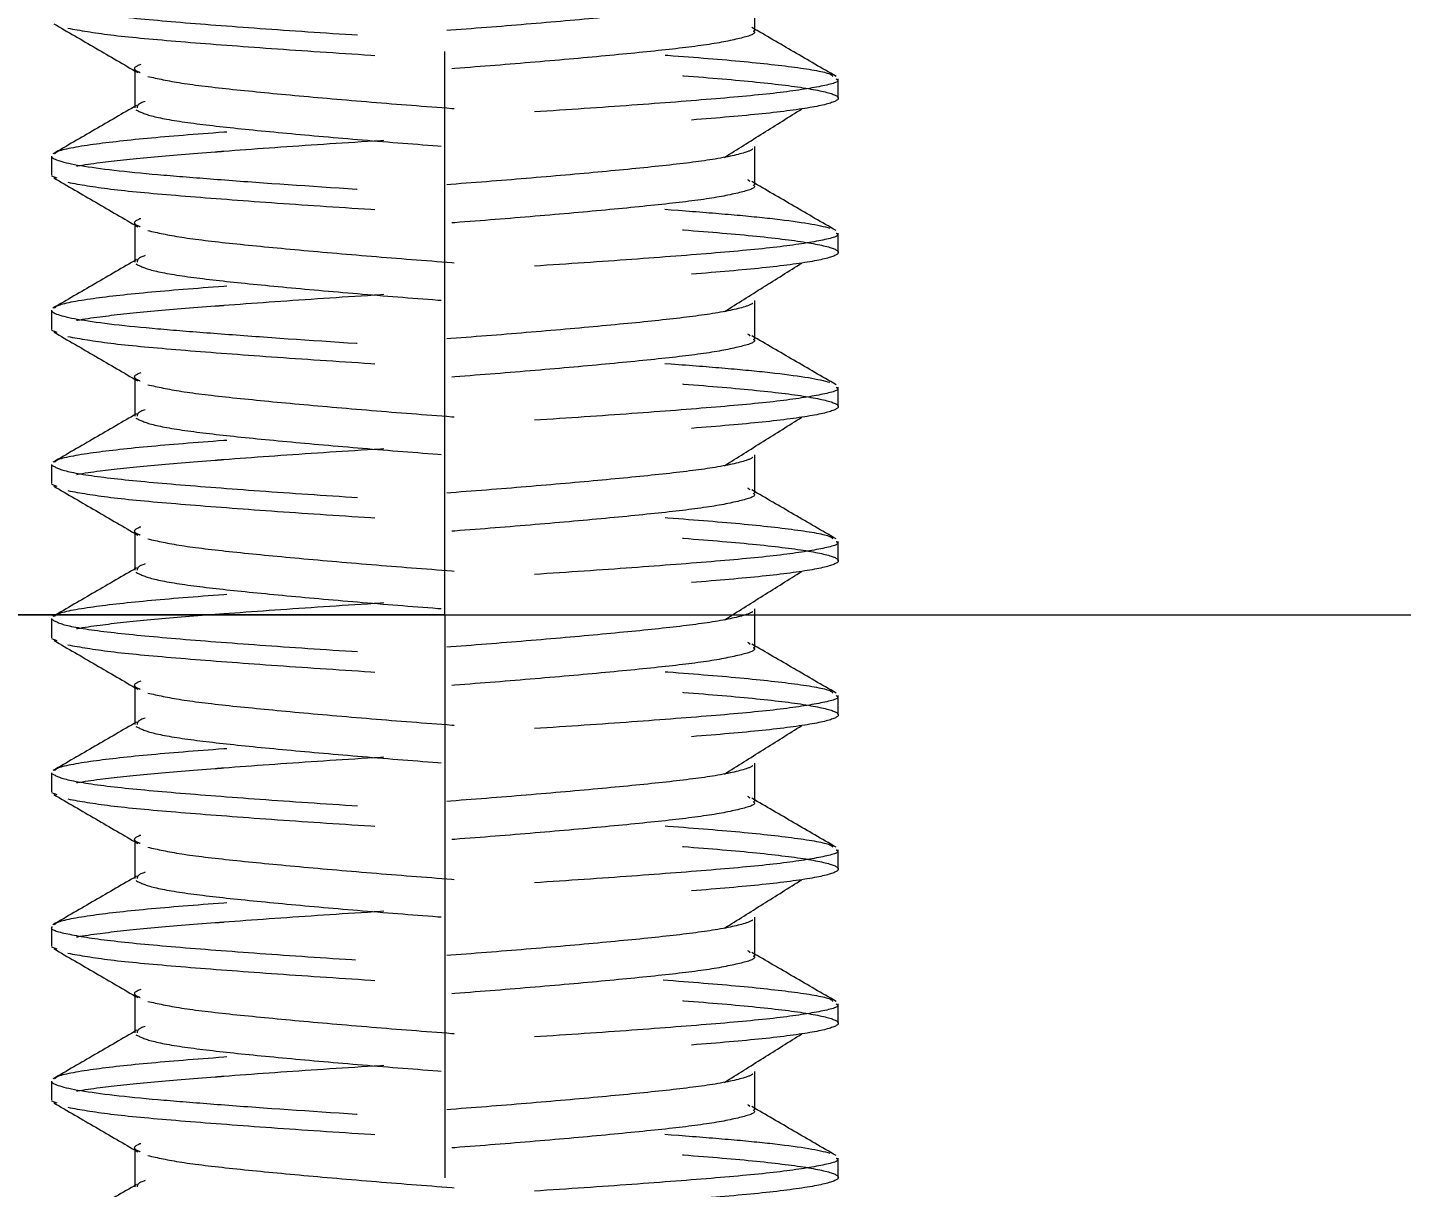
# Model space of a CAD drawing. Header units: inches. Extents: x 0 to 21.9, y 0.1 to 16.9.
# Drawn here: x 9.9696 to 10.4151, y 2.4936 to 2.8699 of the extents above; entities that cross this region are included whole.
import ezdxf

# ---------------------------------------------------------------- set-up
doc = ezdxf.new("R2010")
doc.units = ezdxf.units.IN
doc.header["$MEASUREMENT"] = 0
doc.linetypes.add('HIDDEN', pattern=[0.075, 0.05, -0.025])
doc.styles.add('SLDTEXTSTYLE0', font='TXT', dxfattribs={"width": 0.75})
doc.dimstyles.new('SLDDIMSTYLE1', dxfattribs={"dimtxt": 0.137795, "dimasz": 0.13, "dimexe": 0, "dimexo": 0.0625, "dimgap": 0.034449, "dimtad": 1, "dimdec": 3, "dimrnd": 1e-09, "dimzin": 12, "dimdsep": 46, "dimtxsty": 'SLDTEXTSTYLE0', "dimsah": 1, "dimcen": 0.09, "dimadec": 0, "dimazin": 3, "dimtfac": 1, "dimtdec": 3, "dimtofl": 0, "dimtmove": 0, "dimatfit": 3, "dimfxl": 1, "dimfrac": 2, "dimtolj": 1, "dimtzin": 12, "dimarcsym": 0})

# ---------------------------------------------------------------- blocks, each defined once
blk = doc.blocks.new('_D_19')
at = {"color": 7, "linetype": 'Continuous', "lineweight": 0}
for p, q in [((3.04296, 2.72944), (3.04296, 4.1459)), ((10.91698, 2.72944), (10.91698, 4.1459)), ((3.04296, 4.0209), (10.91698, 4.0209))]:
    blk.add_line(p, q, dxfattribs=at)
at = {"color": 7, "linetype": 'Continuous', "lineweight": 18}
for points in [[(3.04296, 4.0209), (3.17296, 4.0009), (3.17296, 4.0409)], [(10.91698, 4.0209), (10.78698, 4.0409), (10.78698, 4.0009)]]:
    blk.add_solid(points, dxfattribs=at)
at = {"color": 7, "linetype": 'Continuous', "lineweight": 18, "insert": (6.63087, 4.19853), "char_height": 0.137795, "attachment_point": 1, "style": 'SLDTEXTSTYLE0'}
blk.add_mtext('7.874', dxfattribs=at)
blk = doc.blocks.new('SW_CENTERMARKSYMBOL_5')
at = {"color": 0, "linetype": 'Continuous', "lineweight": 18}
blk.add_line((0.2, 0), (4.58931, 0), dxfattribs=at)
blk = doc.blocks.new('SW_CENTERMARKSYMBOL_7')
at = {"color": 0, "linetype": 'Continuous', "lineweight": 18}
for p, q in [((0, 0.1), (0, 0.18268)), ((0, 0), (0, 0.1)), ((-0.1, 0), (-0.18268, 0)), ((0, 0), (-0.1, 0)), ((0, 0), (0, -0.1)), ((0, 0), (0.1, 0)), ((0.1, 0), (0.18268, 0)), ((0, -0.1), (0, -0.18268))]:
    blk.add_line(p, q, dxfattribs=at)

msp = doc.modelspace()

# ---------------------------------------------------------------- linework, layer by layer
at = {"color": 7, "linetype": 'HIDDEN', "lineweight": 18}
for p, q in [((10.20547, 2.86882), (10.20547, 2.88132)), ((10.00447, 2.85632), (10.00447, 2.84382)), ((10.20547, 2.81882), (10.20547, 2.83132)), ((9.97745, 2.82174), (9.97913, 2.82108)), ((10.00447, 2.80632), (10.00447, 2.79382)), ((10.20547, 2.76882), (10.20547, 2.78132)), ((9.97745, 2.77174), (9.97913, 2.77108)), ((10.00447, 2.75632), (10.00447, 2.74382)), ((10.20547, 2.71882), (10.20547, 2.73132)), ((9.97745, 2.72174), (9.97913, 2.72108)), ((10.00447, 2.70632), (10.00447, 2.69382)), ((10.20547, 2.66882), (10.20547, 2.68132)), ((9.97745, 2.67174), (9.97913, 2.67108)), ((10.00447, 2.65632), (10.00447, 2.64382)), ((10.20547, 2.61882), (10.20547, 2.63132)), ((9.97745, 2.62174), (9.97913, 2.62108)), ((10.00447, 2.60632), (10.00447, 2.59382)), ((10.20547, 2.56882), (10.20547, 2.58132)), ((9.97745, 2.57174), (9.97913, 2.57108)), ((10.00447, 2.55632), (10.00447, 2.54382)), ((10.20547, 2.51882), (10.20547, 2.53132)), ((9.97745, 2.52174), (9.97913, 2.52108)), ((10.00447, 2.50632), (10.00447, 2.49382))]:
    msp.add_line(p, q, dxfattribs=at)
for points, knots in [([(10.00865, 2.90403), (10.01187, 2.9033), (10.01824, 2.90185), (10.0356, 2.89982), (10.05727, 2.89774), (10.08238, 2.89554), (10.10903, 2.89352), (10.13541, 2.89143), (10.15967, 2.88923), (10.18013, 2.88722), (10.19541, 2.88512), (10.2044, 2.88293), (10.20628, 2.88112), (10.20269, 2.87918), (10.1933, 2.87712), (10.17638, 2.87502), (10.15503, 2.87296), (10.1302, 2.87076), (10.10362, 2.86872), (10.07713, 2.86665), (10.05258, 2.86445), (10.03168, 2.86242), (10.01573, 2.86035), (10.00641, 2.85814), (10.00317, 2.85652), (10.00553, 2.85554), (10.00623, 2.85525)], [0, 0, 0, 0, 0.043566, 0.086232, 0.129238, 0.172799, 0.215438, 0.258477, 0.302032, 0.344645, 0.387715, 0.431264, 0.473853, 0.504268, 0.551753, 0.594546, 0.637413, 0.680988, 0.723747, 0.76665, 0.810223, 0.852949, 0.895887, 0.939457, 0.982152, 1, 1, 1, 1]), ([(9.97745, 2.87799), (9.9786, 2.8773), (9.98091, 2.87592), (9.99537, 2.87372), (10.01679, 2.8717), (10.04446, 2.86961), (10.07629, 2.86741), (10.11012, 2.8654), (10.14361, 2.8633), (10.17437, 2.86111), (10.20046, 2.8591), (10.21942, 2.857), (10.22982, 2.85525), (10.23056, 2.8543), (10.23076, 2.85404)], [0, 0, 0, 0, 0.087608, 0.176419, 0.263403, 0.351079, 0.43988, 0.526809, 0.614551, 0.70334, 0.790218, 0.878023, 0.966799, 1, 1, 1, 1]), ([(9.98272, 2.86966), (9.9868, 2.86892), (9.99488, 2.86747), (10.01692, 2.86545), (10.04442, 2.86336), (10.0763, 2.86116), (10.11012, 2.85915), (10.14361, 2.85705), (10.1744, 2.85486), (10.20037, 2.85285), (10.21977, 2.85075), (10.23117, 2.84856), (10.23383, 2.84655), (10.2276, 2.84444), (10.21283, 2.84225), (10.19059, 2.84025), (10.16244, 2.83814), (10.13028, 2.83595), (10.09638, 2.83395), (10.06308, 2.83183), (10.04161, 2.8303), (10.02373, 2.82893), (10.0087, 2.82775), (9.99131, 2.82586), (9.97946, 2.82385), (9.97833, 2.82256), (9.97781, 2.82195)], [0, 0, 0, 0, 0.044551, 0.088184, 0.132165, 0.176711, 0.220317, 0.264331, 0.30887, 0.35245, 0.396496, 0.441029, 0.484585, 0.528663, 0.573187, 0.616721, 0.660829, 0.705344, 0.748859, 0.792996, 0.837501, 0.842034, 0.878877, 0.916233, 0.960788, 1, 1, 1, 1]), ([(9.97816, 2.8711), (9.98271, 2.86846), (9.9918, 2.86318), (10.00088, 2.85789), (10.00542, 2.85525)], [0, 0, 0, 0, 0.500236, 1, 1, 1, 1]), ([(10.23179, 2.85402), (10.22724, 2.85666), (10.21815, 2.86194), (10.20906, 2.86724), (10.20452, 2.86988)], [0, 0, 0, 0, 0.500408, 1, 1, 1, 1]), ([(10.20493, 2.86882), (10.2051, 2.86869), (10.20613, 2.86787), (10.2012, 2.86632), (10.19005, 2.86413), (10.17239, 2.86212), (10.15025, 2.86001), (10.12491, 2.85782), (10.0982, 2.85582), (10.07195, 2.85371), (10.04803, 2.85152), (10.02797, 2.84952), (10.01348, 2.8474), (10.00532, 2.84543), (10.00523, 2.84429), (10.00519, 2.84382)], [0, 0, 0, 0, 0.016586, 0.100677, 0.185626, 0.268677, 0.352827, 0.437758, 0.520771, 0.604977, 0.689889, 0.772867, 0.857127, 0.942018, 1, 1, 1, 1]), ([(10.23184, 2.8532), (10.23206, 2.85306), (10.23337, 2.85224), (10.22712, 2.85069), (10.21295, 2.8485), (10.19055, 2.8465), (10.16245, 2.84439), (10.13028, 2.8422), (10.09638, 2.8402), (10.06306, 2.83808), (10.03269, 2.83589), (10.00722, 2.8339), (9.98844, 2.83173), (9.97931, 2.82999), (9.97859, 2.82906), (9.97844, 2.82887)], [0, 0, 0, 0, 0.01709, 0.10361, 0.191007, 0.276461, 0.36304, 0.450419, 0.535834, 0.62247, 0.709829, 0.795209, 0.881901, 0.975878, 1, 1, 1, 1]), ([(10.00865, 2.85403), (10.01187, 2.8533), (10.01824, 2.85185), (10.0356, 2.84982), (10.05727, 2.84774), (10.08238, 2.84554), (10.10903, 2.84352), (10.13541, 2.84143), (10.15967, 2.83923), (10.18013, 2.83722), (10.19541, 2.83512), (10.2044, 2.83293), (10.20628, 2.83112), (10.20269, 2.82918), (10.1933, 2.82712), (10.17638, 2.82502), (10.15503, 2.82296), (10.1302, 2.82076), (10.10362, 2.81872), (10.07713, 2.81665), (10.05258, 2.81445), (10.03168, 2.81242), (10.01573, 2.81035), (10.00641, 2.80814), (10.00317, 2.80652), (10.00553, 2.80554), (10.00623, 2.80525)], [0, 0, 0, 0, 0.043566, 0.086232, 0.129238, 0.172799, 0.215438, 0.258477, 0.302032, 0.344645, 0.387716, 0.431264, 0.473853, 0.504269, 0.551753, 0.594546, 0.637413, 0.680988, 0.723747, 0.76665, 0.810223, 0.852949, 0.895887, 0.939458, 0.982152, 1, 1, 1, 1]), ([(10.23254, 2.84694), (10.23254, 2.84799), (10.23254, 2.85007), (10.23254, 2.85215), (10.23254, 2.85319)], [0, 0, 0, 0, 0.500174, 1, 1, 1, 1]), ([(10.00504, 2.84463), (10.00052, 2.842), (9.99148, 2.83674), (9.98243, 2.83149), (9.9779, 2.82886)], [0, 0, 0, 0, 0.49981, 1, 1, 1, 1]), ([(10.00478, 2.84321), (10.00616, 2.84251), (10.00892, 2.8411), (10.02161, 2.83891), (10.03955, 2.83692), (10.06215, 2.83479), (10.08769, 2.83261), (10.11047, 2.83092), (10.13486, 2.82896), (10.158, 2.8269), (10.18021, 2.82472), (10.19508, 2.82263), (10.20312, 2.82095), (10.20372, 2.82007), (10.20385, 2.81989)], [0, 0, 0, 0, 0.090525, 0.181645, 0.270674, 0.361254, 0.452347, 0.541351, 0.591573, 0.704685, 0.79395, 0.884172, 0.975396, 1, 1, 1, 1]), ([(10.19566, 2.82776), (10.19982, 2.83038), (10.20814, 2.83562), (10.21651, 2.84086), (10.22069, 2.84347)], [0, 0, 0, 0, 0.499999, 1, 1, 1, 1]), ([(9.97741, 2.82819), (9.97741, 2.82715), (9.97741, 2.82507), (9.97741, 2.82299), (9.97741, 2.82194)], [0, 0, 0, 0, 0.499797, 1, 1, 1, 1]), ([(9.97745, 2.82799), (9.97785, 2.82709), (9.98103, 2.82609), (9.99291, 2.82409), (10.00158, 2.82309), (10.01712, 2.82173), (10.02276, 2.82128), (10.03513, 2.82032), (10.04181, 2.81983), (10.06285, 2.81833), (10.07824, 2.81732), (10.10107, 2.81592), (10.10857, 2.81548), (10.12379, 2.81455), (10.13144, 2.81406), (10.15396, 2.81258), (10.16835, 2.81155), (10.18694, 2.81012), (10.19261, 2.80967), (10.20298, 2.80876), (10.20776, 2.80829), (10.22043, 2.80682), (10.22655, 2.8058), (10.22976, 2.80482)], [0, 0, 0, 0, 0.125, 0.125, 0.25, 0.25, 0.3125, 0.3125, 0.375, 0.375, 0.5, 0.5, 0.5625, 0.5625, 0.625, 0.625, 0.75, 0.75, 0.8125, 0.8125, 0.875, 0.875, 1, 1, 1, 1]), ([(9.97816, 2.8211), (9.98271, 2.81846), (9.9918, 2.81318), (10.00088, 2.80789), (10.00542, 2.80525)], [0, 0, 0, 0, 0.500224, 1, 1, 1, 1]), ([(9.98272, 2.81966), (9.9868, 2.81892), (9.99488, 2.81747), (10.01692, 2.81545), (10.04442, 2.81336), (10.0763, 2.81116), (10.11012, 2.80915), (10.14361, 2.80705), (10.1744, 2.80486), (10.20037, 2.80285), (10.21977, 2.80075), (10.23117, 2.79856), (10.23383, 2.79655), (10.2276, 2.79444), (10.21283, 2.79225), (10.19059, 2.79025), (10.16244, 2.78814), (10.13028, 2.78595), (10.09638, 2.78395), (10.06308, 2.78183), (10.04161, 2.7803), (10.02373, 2.77893), (10.0087, 2.77775), (9.99131, 2.77586), (9.97946, 2.77385), (9.97833, 2.77256), (9.97781, 2.77195)], [0, 0, 0, 0, 0.044551, 0.088184, 0.132165, 0.176711, 0.220317, 0.264331, 0.30887, 0.35245, 0.396496, 0.441029, 0.484585, 0.528663, 0.573187, 0.616721, 0.660829, 0.705344, 0.748859, 0.792996, 0.837501, 0.842034, 0.878877, 0.916233, 0.960788, 1, 1, 1, 1]), ([(10.20493, 2.81882), (10.2051, 2.81869), (10.20613, 2.81787), (10.2012, 2.81632), (10.19005, 2.81413), (10.17239, 2.81212), (10.15025, 2.81001), (10.12491, 2.80782), (10.0982, 2.80582), (10.07195, 2.80371), (10.04803, 2.80152), (10.02797, 2.79952), (10.01348, 2.7974), (10.00532, 2.79543), (10.00523, 2.79429), (10.00519, 2.79382)], [0, 0, 0, 0, 0.016586, 0.100677, 0.185626, 0.268677, 0.352827, 0.437758, 0.520771, 0.604977, 0.689889, 0.772867, 0.857127, 0.942018, 1, 1, 1, 1]), ([(10.23179, 2.80402), (10.22724, 2.80666), (10.21815, 2.81194), (10.20906, 2.81724), (10.20452, 2.81988)], [0, 0, 0, 0, 0.500421, 1, 1, 1, 1]), ([(10.23184, 2.8032), (10.23206, 2.80306), (10.23337, 2.80224), (10.22712, 2.80069), (10.21295, 2.7985), (10.19055, 2.7965), (10.16245, 2.79439), (10.13028, 2.7922), (10.09638, 2.7902), (10.06306, 2.78808), (10.03269, 2.78589), (10.00722, 2.7839), (9.98844, 2.78173), (9.97931, 2.77999), (9.97859, 2.77906), (9.97844, 2.77887)], [0, 0, 0, 0, 0.017094, 0.103613, 0.19101, 0.276464, 0.363042, 0.450421, 0.535836, 0.622472, 0.709831, 0.79521, 0.881902, 0.975878, 1, 1, 1, 1]), ([(10.00865, 2.80403), (10.01187, 2.8033), (10.01824, 2.80185), (10.0356, 2.79982), (10.05727, 2.79774), (10.08238, 2.79554), (10.10903, 2.79352), (10.13541, 2.79143), (10.15967, 2.78923), (10.18013, 2.78722), (10.19541, 2.78512), (10.2044, 2.78293), (10.20628, 2.78112), (10.20269, 2.77918), (10.1933, 2.77712), (10.17638, 2.77502), (10.15503, 2.77296), (10.1302, 2.77076), (10.10362, 2.76872), (10.07713, 2.76665), (10.05258, 2.76445), (10.03168, 2.76242), (10.01573, 2.76035), (10.00641, 2.75814), (10.00317, 2.75652), (10.00553, 2.75554), (10.00623, 2.75525)], [0, 0, 0, 0, 0.043566, 0.086232, 0.129238, 0.1728, 0.215438, 0.258477, 0.302032, 0.344645, 0.387716, 0.431264, 0.473854, 0.504269, 0.551753, 0.594546, 0.637413, 0.680988, 0.723747, 0.76665, 0.810223, 0.852949, 0.895888, 0.939458, 0.982153, 1, 1, 1, 1]), ([(10.23254, 2.79694), (10.23254, 2.79799), (10.23254, 2.80007), (10.23254, 2.80215), (10.23254, 2.80319)], [0, 0, 0, 0, 0.500203, 1, 1, 1, 1]), ([(10.00504, 2.79463), (10.00052, 2.792), (9.99148, 2.78674), (9.98243, 2.78149), (9.9779, 2.77886)], [0, 0, 0, 0, 0.499801, 1, 1, 1, 1]), ([(10.19566, 2.77776), (10.19982, 2.78038), (10.20814, 2.78562), (10.21651, 2.79086), (10.22069, 2.79347)], [0, 0, 0, 0, 0.500006, 1, 1, 1, 1]), ([(10.00478, 2.79321), (10.00616, 2.79251), (10.00892, 2.7911), (10.02161, 2.78891), (10.03955, 2.78692), (10.06215, 2.78479), (10.08769, 2.78261), (10.11047, 2.78092), (10.13486, 2.77896), (10.158, 2.7769), (10.18021, 2.77472), (10.19508, 2.77263), (10.20312, 2.77095), (10.20372, 2.77007), (10.20385, 2.76989)], [0, 0, 0, 0, 0.090525, 0.181645, 0.270675, 0.361254, 0.452347, 0.541352, 0.591573, 0.704686, 0.79395, 0.884173, 0.975397, 1, 1, 1, 1]), ([(9.97741, 2.77819), (9.97741, 2.77715), (9.97741, 2.77507), (9.97741, 2.77299), (9.97741, 2.77194)], [0, 0, 0, 0, 0.499768, 1, 1, 1, 1]), ([(9.97745, 2.77799), (9.97785, 2.77709), (9.98103, 2.77609), (9.99291, 2.77409), (10.00158, 2.77309), (10.01712, 2.77173), (10.02276, 2.77128), (10.03513, 2.77032), (10.04181, 2.76983), (10.06285, 2.76833), (10.07824, 2.76732), (10.10107, 2.76592), (10.10857, 2.76548), (10.12379, 2.76455), (10.13144, 2.76406), (10.15396, 2.76258), (10.16835, 2.76155), (10.18694, 2.76012), (10.19261, 2.75967), (10.20298, 2.75876), (10.20776, 2.75829), (10.22043, 2.75682), (10.22655, 2.7558), (10.22976, 2.75482)], [0, 0, 0, 0, 0.125, 0.125, 0.25, 0.25, 0.3125, 0.3125, 0.375, 0.375, 0.5, 0.5, 0.5625, 0.5625, 0.625, 0.625, 0.75, 0.75, 0.8125, 0.8125, 0.875, 0.875, 1, 1, 1, 1]), ([(9.97816, 2.7711), (9.98271, 2.76846), (9.9918, 2.76318), (10.00088, 2.75789), (10.00542, 2.75525)], [0, 0, 0, 0, 0.5002113, 1, 1, 1, 1]), ([(9.98272, 2.76966), (9.9868, 2.76892), (9.99488, 2.76747), (10.01692, 2.76545), (10.04442, 2.76336), (10.0763, 2.76116), (10.11012, 2.75915), (10.14361, 2.75705), (10.1744, 2.75486), (10.20037, 2.75285), (10.21977, 2.75075), (10.23117, 2.74856), (10.23383, 2.74655), (10.2276, 2.74444), (10.21283, 2.74225), (10.19059, 2.74025), (10.16244, 2.73814), (10.13028, 2.73595), (10.09638, 2.73395), (10.06308, 2.73183), (10.04161, 2.7303), (10.02373, 2.72893), (10.0087, 2.72775), (9.99131, 2.72586), (9.97946, 2.72385), (9.97833, 2.72256), (9.97781, 2.72195)], [0, 0, 0, 0, 0.044551, 0.088184, 0.132165, 0.176711, 0.220317, 0.264331, 0.30887, 0.35245, 0.396496, 0.441029, 0.484585, 0.528663, 0.573187, 0.616722, 0.660829, 0.705344, 0.748859, 0.792996, 0.837501, 0.842034, 0.878877, 0.916233, 0.960788, 1, 1, 1, 1]), ([(10.20493, 2.76882), (10.2051, 2.76869), (10.20613, 2.76787), (10.2012, 2.76632), (10.19005, 2.76413), (10.17239, 2.76212), (10.15025, 2.76001), (10.12491, 2.75782), (10.0982, 2.75582), (10.07195, 2.75371), (10.04803, 2.75152), (10.02797, 2.74952), (10.01348, 2.7474), (10.00532, 2.74543), (10.00523, 2.74429), (10.00519, 2.74382)], [0, 0, 0, 0, 0.016586, 0.100677, 0.185626, 0.268677, 0.352827, 0.437758, 0.520771, 0.604977, 0.689889, 0.772867, 0.857127, 0.942018, 1, 1, 1, 1]), ([(10.23179, 2.75402), (10.22724, 2.75666), (10.21815, 2.76194), (10.20906, 2.76724), (10.20452, 2.76988)], [0, 0, 0, 0, 0.500433, 1, 1, 1, 1]), ([(10.00865, 2.75403), (10.01187, 2.7533), (10.01824, 2.75185), (10.0356, 2.74982), (10.05727, 2.74774), (10.08238, 2.74554), (10.10903, 2.74352), (10.13541, 2.74143), (10.15967, 2.73923), (10.18013, 2.73722), (10.19541, 2.73512), (10.2044, 2.73293), (10.20628, 2.73112), (10.20269, 2.72918), (10.1933, 2.72712), (10.17638, 2.72502), (10.15503, 2.72296), (10.1302, 2.72076), (10.10362, 2.71872), (10.07713, 2.71665), (10.05258, 2.71445), (10.03168, 2.71242), (10.01573, 2.71035), (10.00641, 2.70814), (10.00317, 2.70652), (10.00553, 2.70554), (10.00623, 2.70525)], [0, 0, 0, 0, 0.043566, 0.086232, 0.129238, 0.1728, 0.215438, 0.258477, 0.302032, 0.344645, 0.387716, 0.431264, 0.473854, 0.504269, 0.551753, 0.594546, 0.637413, 0.680989, 0.723747, 0.76665, 0.810224, 0.852949, 0.895888, 0.939458, 0.982153, 1, 1, 1, 1]), ([(10.23184, 2.7532), (10.23206, 2.75306), (10.23337, 2.75224), (10.22712, 2.75069), (10.21295, 2.7485), (10.19055, 2.7465), (10.16245, 2.74439), (10.13028, 2.7422), (10.09638, 2.7402), (10.06306, 2.73808), (10.03269, 2.73589), (10.00722, 2.7339), (9.98844, 2.73173), (9.97931, 2.72999), (9.97859, 2.72906), (9.97844, 2.72887)], [0, 0, 0, 0, 0.017098, 0.103616, 0.191013, 0.276466, 0.363045, 0.450423, 0.535837, 0.622473, 0.709832, 0.795211, 0.881902, 0.975878, 1, 1, 1, 1]), ([(10.23254, 2.74694), (10.23254, 2.74799), (10.23254, 2.75007), (10.23254, 2.75215), (10.23254, 2.75319)], [0, 0, 0, 0, 0.500232, 1, 1, 1, 1]), ([(10.00504, 2.74463), (10.00052, 2.742), (9.99148, 2.73675), (9.98243, 2.73149), (9.9779, 2.72886)], [0, 0, 0, 0, 0.499792, 1, 1, 1, 1]), ([(10.00478, 2.74321), (10.00616, 2.74251), (10.00892, 2.7411), (10.02161, 2.73891), (10.03955, 2.73692), (10.06215, 2.73479), (10.08769, 2.73261), (10.11047, 2.73092), (10.13486, 2.72896), (10.158, 2.7269), (10.18021, 2.72472), (10.19508, 2.72263), (10.20312, 2.72095), (10.20372, 2.72007), (10.20385, 2.71989)], [0, 0, 0, 0, 0.0905249, 0.1816451, 0.2706748, 0.3612542, 0.4523474, 0.541352, 0.5915734, 0.7046861, 0.7939507, 0.8841736, 0.9753977, 1, 1, 1, 1]), ([(10.19566, 2.72776), (10.19982, 2.73038), (10.20815, 2.73562), (10.21651, 2.74086), (10.22069, 2.74347)], [0, 0, 0, 0, 0.500013, 1, 1, 1, 1]), ([(9.97741, 2.72819), (9.97741, 2.72715), (9.97741, 2.72507), (9.97741, 2.72299), (9.97741, 2.72194)], [0, 0, 0, 0, 0.499739, 1, 1, 1, 1]), ([(9.97745, 2.72799), (9.9786, 2.7273), (9.98091, 2.72592), (9.99537, 2.72372), (10.01679, 2.7217), (10.04446, 2.71961), (10.07629, 2.71741), (10.11012, 2.7154), (10.14361, 2.7133), (10.17437, 2.71111), (10.20046, 2.7091), (10.21942, 2.707), (10.22982, 2.70525), (10.23056, 2.7043), (10.23076, 2.70404)], [0, 0, 0, 0, 0.087608, 0.176419, 0.263404, 0.351079, 0.439881, 0.52681, 0.614551, 0.703341, 0.790219, 0.878024, 0.9668, 1, 1, 1, 1]), ([(9.98272, 2.71966), (9.9868, 2.71892), (9.99488, 2.71747), (10.01692, 2.71545), (10.04442, 2.71336), (10.0763, 2.71116), (10.11012, 2.70915), (10.14361, 2.70705), (10.1744, 2.70486), (10.20037, 2.70285), (10.21977, 2.70075), (10.23117, 2.69856), (10.23383, 2.69655), (10.2276, 2.69444), (10.21283, 2.69225), (10.19059, 2.69025), (10.16244, 2.68814), (10.13028, 2.68595), (10.09638, 2.68395), (10.06308, 2.68183), (10.04161, 2.6803), (10.02373, 2.67893), (10.0087, 2.67775), (9.99131, 2.67586), (9.97946, 2.67385), (9.97833, 2.67256), (9.97781, 2.67195)], [0, 0, 0, 0, 0.044551, 0.088184, 0.132165, 0.176711, 0.220317, 0.264331, 0.30887, 0.35245, 0.396496, 0.441029, 0.484585, 0.528663, 0.573187, 0.616722, 0.660829, 0.705344, 0.748859, 0.792996, 0.837501, 0.842034, 0.878877, 0.916233, 0.960788, 1, 1, 1, 1]), ([(9.97816, 2.7211), (9.98271, 2.71846), (9.9918, 2.71318), (10.00088, 2.70789), (10.00542, 2.70525)], [0, 0, 0, 0, 0.500199, 1, 1, 1, 1]), ([(10.20493, 2.71882), (10.2051, 2.71869), (10.20613, 2.71787), (10.2012, 2.71632), (10.19005, 2.71413), (10.17239, 2.71212), (10.15025, 2.71001), (10.12491, 2.70782), (10.0982, 2.70582), (10.07195, 2.70371), (10.04803, 2.70152), (10.02797, 2.69952), (10.01348, 2.6974), (10.00532, 2.69543), (10.00523, 2.69429), (10.00519, 2.69382)], [0, 0, 0, 0, 0.016586, 0.100677, 0.185626, 0.268677, 0.352827, 0.437758, 0.520771, 0.604977, 0.689889, 0.772867, 0.857127, 0.942018, 1, 1, 1, 1]), ([(10.23179, 2.70402), (10.22724, 2.70666), (10.21815, 2.71195), (10.20906, 2.71724), (10.20452, 2.71988)], [0, 0, 0, 0, 0.500446, 1, 1, 1, 1]), ([(10.23184, 2.7032), (10.23206, 2.70306), (10.23337, 2.70224), (10.22712, 2.70069), (10.21295, 2.6985), (10.19055, 2.6965), (10.16245, 2.69439), (10.13028, 2.6922), (10.09638, 2.6902), (10.06306, 2.68808), (10.03269, 2.68589), (10.00722, 2.6839), (9.98844, 2.68173), (9.97931, 2.67999), (9.97859, 2.67906), (9.97844, 2.67887)], [0, 0, 0, 0, 0.017101, 0.10362, 0.191016, 0.276469, 0.363047, 0.450425, 0.535839, 0.622475, 0.709833, 0.795212, 0.881903, 0.975879, 1, 1, 1, 1]), ([(10.00865, 2.70403), (10.01187, 2.7033), (10.01824, 2.70185), (10.0356, 2.69982), (10.05727, 2.69774), (10.08238, 2.69554), (10.10903, 2.69352), (10.13541, 2.69143), (10.15967, 2.68923), (10.18013, 2.68722), (10.19541, 2.68512), (10.2044, 2.68293), (10.20628, 2.68112), (10.20269, 2.67918), (10.1933, 2.67712), (10.17638, 2.67502), (10.15503, 2.67296), (10.1302, 2.67076), (10.10362, 2.66872), (10.07713, 2.66665), (10.05258, 2.66445), (10.03168, 2.66242), (10.01573, 2.66035), (10.00641, 2.65814), (10.00317, 2.65652), (10.00553, 2.65554), (10.00623, 2.65525)], [0, 0, 0, 0, 0.043566, 0.086232, 0.129238, 0.1728, 0.215438, 0.258477, 0.302032, 0.344645, 0.387716, 0.431264, 0.473854, 0.504269, 0.551753, 0.594547, 0.637414, 0.680989, 0.723748, 0.766651, 0.810224, 0.85295, 0.895888, 0.939459, 0.982153, 1, 1, 1, 1]), ([(10.23254, 2.69694), (10.23254, 2.69799), (10.23254, 2.70007), (10.23254, 2.70215), (10.23254, 2.70319)], [0, 0, 0, 0, 0.500261, 1, 1, 1, 1]), ([(10.00504, 2.69463), (10.00052, 2.692), (9.99148, 2.68675), (9.98243, 2.68149), (9.9779, 2.67886)], [0, 0, 0, 0, 0.499783, 1, 1, 1, 1]), ([(10.00478, 2.69321), (10.00616, 2.69251), (10.00892, 2.6911), (10.02161, 2.68891), (10.03955, 2.68692), (10.06215, 2.68479), (10.08769, 2.68261), (10.11047, 2.68092), (10.13486, 2.67896), (10.158, 2.6769), (10.18021, 2.67472), (10.19508, 2.67263), (10.20312, 2.67095), (10.20372, 2.67007), (10.20385, 2.66989)], [0, 0, 0, 0, 0.090525, 0.1816452, 0.270675, 0.3612545, 0.4523478, 0.5413524, 0.5915739, 0.7046866, 0.7939514, 0.8841743, 0.9753985, 1, 1, 1, 1]), ([(10.19566, 2.67776), (10.19982, 2.68038), (10.20815, 2.68562), (10.21651, 2.69086), (10.22069, 2.69347)], [0, 0, 0, 0, 0.50002, 1, 1, 1, 1]), ([(9.97741, 2.67819), (9.97741, 2.67715), (9.97741, 2.67507), (9.97741, 2.67299), (9.97741, 2.67194)], [0, 0, 0, 0, 0.49971, 1, 1, 1, 1]), ([(9.97745, 2.67799), (9.9786, 2.6773), (9.98091, 2.67592), (9.99537, 2.67372), (10.01679, 2.6717), (10.04446, 2.66961), (10.07629, 2.66741), (10.11012, 2.6654), (10.14361, 2.6633), (10.17437, 2.66111), (10.20046, 2.6591), (10.21942, 2.657), (10.22982, 2.65525), (10.23056, 2.6543), (10.23076, 2.65404)], [0, 0, 0, 0, 0.087608, 0.176419, 0.263404, 0.351079, 0.439881, 0.52681, 0.614552, 0.703341, 0.790219, 0.878025, 0.9668, 1, 1, 1, 1]), ([(9.98272, 2.66966), (9.9868, 2.66892), (9.99488, 2.66747), (10.01692, 2.66545), (10.04442, 2.66336), (10.0763, 2.66116), (10.11012, 2.65915), (10.14361, 2.65705), (10.1744, 2.65486), (10.20037, 2.65285), (10.21977, 2.65075), (10.23117, 2.64856), (10.23383, 2.64655), (10.2276, 2.64444), (10.21283, 2.64225), (10.19059, 2.64025), (10.16244, 2.63814), (10.13028, 2.63595), (10.09638, 2.63395), (10.06308, 2.63183), (10.04161, 2.6303), (10.02373, 2.62893), (10.0087, 2.62775), (9.99131, 2.62586), (9.97946, 2.62385), (9.97833, 2.62256), (9.97781, 2.62195)], [0, 0, 0, 0, 0.044551, 0.088184, 0.132165, 0.176711, 0.220317, 0.264331, 0.30887, 0.35245, 0.396496, 0.441029, 0.484585, 0.528663, 0.573187, 0.616722, 0.660829, 0.705344, 0.748859, 0.792996, 0.837501, 0.842034, 0.878877, 0.916233, 0.960788, 1, 1, 1, 1]), ([(9.97816, 2.6711), (9.98271, 2.66846), (9.9918, 2.66318), (10.00088, 2.65789), (10.00542, 2.65525)], [0, 0, 0, 0, 0.500187, 1, 1, 1, 1]), ([(10.20493, 2.66882), (10.2051, 2.66869), (10.20613, 2.66787), (10.2012, 2.66632), (10.19005, 2.66413), (10.17239, 2.66212), (10.15025, 2.66001), (10.12491, 2.65782), (10.0982, 2.65582), (10.07195, 2.65371), (10.04803, 2.65152), (10.02797, 2.64952), (10.01348, 2.6474), (10.00532, 2.64543), (10.00523, 2.64429), (10.00519, 2.64382)], [0, 0, 0, 0, 0.016586, 0.100677, 0.185626, 0.268677, 0.352827, 0.437758, 0.520771, 0.604977, 0.689889, 0.772867, 0.857127, 0.942018, 1, 1, 1, 1]), ([(10.23179, 2.65402), (10.22724, 2.65666), (10.21815, 2.66195), (10.20906, 2.66724), (10.20452, 2.66988)], [0, 0, 0, 0, 0.500458, 1, 1, 1, 1]), ([(10.23184, 2.6532), (10.23206, 2.65306), (10.23337, 2.65224), (10.22712, 2.65069), (10.21295, 2.6485), (10.19055, 2.6465), (10.16245, 2.64439), (10.13028, 2.6422), (10.09638, 2.6402), (10.06306, 2.63808), (10.03269, 2.63589), (10.00722, 2.6339), (9.98844, 2.63173), (9.97931, 2.62999), (9.97859, 2.62906), (9.97844, 2.62887)], [0, 0, 0, 0, 0.017105, 0.1036232, 0.1910189, 0.2764719, 0.3630495, 0.4504274, 0.5358411, 0.6224764, 0.7098344, 0.7952127, 0.8819037, 0.9758789, 1, 1, 1, 1]), ([(10.00865, 2.65403), (10.01187, 2.6533), (10.01824, 2.65185), (10.0356, 2.64982), (10.05727, 2.64774), (10.08238, 2.64554), (10.10903, 2.64352), (10.13541, 2.64143), (10.15967, 2.63923), (10.18013, 2.63722), (10.19541, 2.63512), (10.2044, 2.63293), (10.20628, 2.63112), (10.20269, 2.62918), (10.1933, 2.62712), (10.17638, 2.62502), (10.15503, 2.62296), (10.1302, 2.62076), (10.10362, 2.61872), (10.07713, 2.61665), (10.05258, 2.61445), (10.03168, 2.61242), (10.01573, 2.61035), (10.00641, 2.60814), (10.00317, 2.60652), (10.00553, 2.60554), (10.00623, 2.60525)], [0, 0, 0, 0, 0.043566, 0.086232, 0.129238, 0.1728, 0.215438, 0.258477, 0.302032, 0.344646, 0.387716, 0.431265, 0.473854, 0.504269, 0.551754, 0.594547, 0.637414, 0.680989, 0.723748, 0.766651, 0.810224, 0.85295, 0.895889, 0.939459, 0.982154, 1, 1, 1, 1]), ([(10.23254, 2.64694), (10.23254, 2.64799), (10.23254, 2.65007), (10.23254, 2.65215), (10.23254, 2.65319)], [0, 0, 0, 0, 0.5002903, 1, 1, 1, 1]), ([(10.00504, 2.64463), (10.00052, 2.642), (9.99148, 2.63675), (9.98243, 2.63149), (9.9779, 2.62886)], [0, 0, 0, 0, 0.4997739, 1, 1, 1, 1]), ([(10.00478, 2.64321), (10.00616, 2.64251), (10.00892, 2.6411), (10.02161, 2.63891), (10.03955, 2.63692), (10.06215, 2.63479), (10.08769, 2.63261), (10.11047, 2.63092), (10.13486, 2.62896), (10.158, 2.6269), (10.18021, 2.62472), (10.19508, 2.62263), (10.20312, 2.62095), (10.20372, 2.62007), (10.20385, 2.61989)], [0, 0, 0, 0, 0.090525, 0.181645, 0.270675, 0.361255, 0.452348, 0.541353, 0.591574, 0.704687, 0.793952, 0.884175, 0.975399, 1, 1, 1, 1]), ([(10.19566, 2.62776), (10.19982, 2.63038), (10.20815, 2.63562), (10.21651, 2.64086), (10.22069, 2.64347)], [0, 0, 0, 0, 0.500027, 1, 1, 1, 1]), ([(9.97741, 2.62819), (9.97741, 2.62715), (9.97741, 2.62507), (9.97741, 2.62299), (9.97741, 2.62194)], [0, 0, 0, 0, 0.499681, 1, 1, 1, 1]), ([(9.97745, 2.62799), (9.9786, 2.6273), (9.98091, 2.62592), (9.99537, 2.62372), (10.01679, 2.6217), (10.04446, 2.61961), (10.07629, 2.61741), (10.11012, 2.6154), (10.14361, 2.6133), (10.17437, 2.61111), (10.20046, 2.6091), (10.21942, 2.607), (10.22982, 2.60525), (10.23056, 2.6043), (10.23076, 2.60404)], [0, 0, 0, 0, 0.087608, 0.17642, 0.263404, 0.351079, 0.439881, 0.52681, 0.614552, 0.703342, 0.790219, 0.878025, 0.966801, 1, 1, 1, 1]), ([(9.98272, 2.61966), (9.9868, 2.61892), (9.99488, 2.61747), (10.01692, 2.61545), (10.04442, 2.61336), (10.0763, 2.61116), (10.11012, 2.60915), (10.14361, 2.60705), (10.1744, 2.60486), (10.20037, 2.60285), (10.21977, 2.60075), (10.23117, 2.59856), (10.23383, 2.59655), (10.2276, 2.59444), (10.21283, 2.59225), (10.19059, 2.59025), (10.16244, 2.58814), (10.13028, 2.58595), (10.09638, 2.58395), (10.06308, 2.58183), (10.04161, 2.5803), (10.02373, 2.57893), (10.0087, 2.57775), (9.99131, 2.57586), (9.97946, 2.57385), (9.97833, 2.57256), (9.97781, 2.57195)], [0, 0, 0, 0, 0.044551, 0.088184, 0.132165, 0.176711, 0.220317, 0.264331, 0.30887, 0.35245, 0.396496, 0.441029, 0.484585, 0.528663, 0.573187, 0.616722, 0.660829, 0.705344, 0.748859, 0.792996, 0.837501, 0.842034, 0.878877, 0.916233, 0.960788, 1, 1, 1, 1]), ([(9.97816, 2.6211), (9.98271, 2.61846), (9.9918, 2.61318), (10.00088, 2.60789), (10.00542, 2.60525)], [0, 0, 0, 0, 0.500174, 1, 1, 1, 1]), ([(10.23179, 2.60402), (10.22724, 2.60666), (10.21815, 2.61195), (10.20906, 2.61724), (10.20452, 2.61988)], [0, 0, 0, 0, 0.5004711, 1, 1, 1, 1]), ([(10.20493, 2.61882), (10.2051, 2.61869), (10.20613, 2.61787), (10.2012, 2.61632), (10.19005, 2.61413), (10.17239, 2.61212), (10.15025, 2.61001), (10.12491, 2.60782), (10.0982, 2.60582), (10.07195, 2.60371), (10.04803, 2.60152), (10.02797, 2.59952), (10.01348, 2.5974), (10.00532, 2.59543), (10.00523, 2.59429), (10.00519, 2.59382)], [0, 0, 0, 0, 0.016586, 0.100677, 0.185626, 0.268677, 0.352827, 0.437758, 0.520771, 0.604977, 0.689889, 0.772867, 0.857127, 0.942018, 1, 1, 1, 1]), ([(10.23184, 2.6032), (10.23206, 2.60306), (10.23337, 2.60224), (10.22712, 2.60069), (10.21295, 2.5985), (10.19055, 2.5965), (10.16245, 2.59439), (10.13028, 2.5922), (10.09638, 2.5902), (10.06306, 2.58808), (10.03269, 2.58589), (10.00722, 2.5839), (9.98844, 2.58173), (9.97931, 2.57999), (9.97859, 2.57906), (9.97844, 2.57887)], [0, 0, 0, 0, 0.017109, 0.103627, 0.191022, 0.276475, 0.363052, 0.45043, 0.535843, 0.622478, 0.709836, 0.795214, 0.881904, 0.975879, 1, 1, 1, 1]), ([(10.00865, 2.60403), (10.01187, 2.6033), (10.01824, 2.60185), (10.0356, 2.59982), (10.05727, 2.59774), (10.08238, 2.59554), (10.10903, 2.59352), (10.13541, 2.59143), (10.15967, 2.58923), (10.18013, 2.58722), (10.19541, 2.58512), (10.2044, 2.58293), (10.20628, 2.58112), (10.20269, 2.57918), (10.1933, 2.57712), (10.17638, 2.57502), (10.15503, 2.57296), (10.1302, 2.57076), (10.10362, 2.56872), (10.07713, 2.56665), (10.05258, 2.56445), (10.03168, 2.56242), (10.01573, 2.56035), (10.00641, 2.55814), (10.00317, 2.55652), (10.00553, 2.55554), (10.00623, 2.55525)], [0, 0, 0, 0, 0.043566, 0.086232, 0.129238, 0.1728, 0.215438, 0.258477, 0.302033, 0.344646, 0.387716, 0.431265, 0.473854, 0.504269, 0.551754, 0.594547, 0.637414, 0.680989, 0.723748, 0.766651, 0.810225, 0.85295, 0.895889, 0.939459, 0.982154, 1, 1, 1, 1]), ([(10.23254, 2.59694), (10.23254, 2.59799), (10.23254, 2.60007), (10.23254, 2.60215), (10.23254, 2.60319)], [0, 0, 0, 0, 0.500319, 1, 1, 1, 1]), ([(10.00504, 2.59463), (10.00052, 2.592), (9.99148, 2.58675), (9.98243, 2.58149), (9.9779, 2.57886)], [0, 0, 0, 0, 0.499765, 1, 1, 1, 1]), ([(10.00478, 2.59321), (10.00616, 2.59251), (10.00892, 2.5911), (10.02161, 2.58891), (10.03955, 2.58692), (10.06215, 2.58479), (10.08769, 2.58261), (10.11047, 2.58092), (10.13486, 2.57896), (10.158, 2.5769), (10.18021, 2.57472), (10.19508, 2.57263), (10.20312, 2.57095), (10.20372, 2.57007), (10.20385, 2.56989)], [0, 0, 0, 0, 0.090525, 0.181646, 0.270675, 0.361255, 0.452348, 0.541353, 0.591575, 0.704688, 0.793953, 0.884176, 0.9754, 1, 1, 1, 1]), ([(10.19566, 2.57776), (10.19982, 2.58038), (10.20815, 2.58562), (10.21651, 2.59086), (10.22069, 2.59347)], [0, 0, 0, 0, 0.500034, 1, 1, 1, 1]), ([(9.97768, 2.57819), (9.97759, 2.57813), (9.97665, 2.57738), (9.98172, 2.57591), (9.99516, 2.57372), (10.01684, 2.5717), (10.04444, 2.56961), (10.0763, 2.56741), (10.11012, 2.5654), (10.14361, 2.5633), (10.17437, 2.56111), (10.20046, 2.5591), (10.21942, 2.557), (10.22982, 2.55525), (10.23056, 2.5543), (10.23076, 2.55404)], [0, 0, 0, 0, 0.008635, 0.095486, 0.183531, 0.269764, 0.356683, 0.444718, 0.530896, 0.61788, 0.705903, 0.792031, 0.879079, 0.967088, 1, 1, 1, 1]), ([(9.97741, 2.57819), (9.97741, 2.57715), (9.97741, 2.57507), (9.97741, 2.57299), (9.97741, 2.57194)], [0, 0, 0, 0, 0.499652, 1, 1, 1, 1]), ([(9.97816, 2.5711), (9.98271, 2.56846), (9.9918, 2.56318), (10.00088, 2.55789), (10.00542, 2.55525)], [0, 0, 0, 0, 0.500162, 1, 1, 1, 1]), ([(9.98272, 2.56966), (9.9868, 2.56892), (9.99488, 2.56747), (10.01692, 2.56545), (10.04442, 2.56336), (10.0763, 2.56116), (10.11012, 2.55915), (10.14361, 2.55705), (10.1744, 2.55486), (10.20037, 2.55285), (10.21977, 2.55075), (10.23117, 2.54856), (10.23383, 2.54655), (10.2276, 2.54444), (10.21283, 2.54225), (10.19059, 2.54025), (10.16244, 2.53814), (10.13028, 2.53595), (10.09638, 2.53395), (10.06308, 2.53183), (10.04161, 2.5303), (10.02373, 2.52893), (10.0087, 2.52775), (9.99131, 2.52586), (9.97946, 2.52385), (9.97833, 2.52256), (9.97781, 2.52195)], [0, 0, 0, 0, 0.044551, 0.088184, 0.132165, 0.176711, 0.220317, 0.264331, 0.30887, 0.35245, 0.396496, 0.441029, 0.484585, 0.528663, 0.573187, 0.616722, 0.660829, 0.705344, 0.748859, 0.792996, 0.837501, 0.842034, 0.878877, 0.916233, 0.960788, 1, 1, 1, 1]), ([(10.20493, 2.56882), (10.2051, 2.56869), (10.20613, 2.56787), (10.2012, 2.56632), (10.19005, 2.56413), (10.17239, 2.56212), (10.15025, 2.56001), (10.12491, 2.55782), (10.0982, 2.55582), (10.07195, 2.55371), (10.04803, 2.55152), (10.02797, 2.54952), (10.01348, 2.5474), (10.00532, 2.54543), (10.00523, 2.54429), (10.00519, 2.54382)], [0, 0, 0, 0, 0.016586, 0.100677, 0.185626, 0.268677, 0.352827, 0.437758, 0.520771, 0.604977, 0.689889, 0.772867, 0.857127, 0.942018, 1, 1, 1, 1]), ([(10.23179, 2.55402), (10.22724, 2.55666), (10.21815, 2.56195), (10.20906, 2.56724), (10.20452, 2.56988)], [0, 0, 0, 0, 0.500484, 1, 1, 1, 1]), ([(10.23184, 2.5532), (10.23206, 2.55306), (10.23337, 2.55224), (10.22712, 2.55069), (10.21295, 2.5485), (10.19055, 2.5465), (10.16245, 2.54439), (10.13028, 2.5422), (10.09638, 2.5402), (10.06306, 2.53808), (10.03269, 2.53589), (10.00722, 2.5339), (9.98844, 2.53173), (9.97931, 2.52999), (9.97859, 2.52906), (9.97844, 2.52887)], [0, 0, 0, 0, 0.017112, 0.10363, 0.191025, 0.276477, 0.363054, 0.450432, 0.535845, 0.622479, 0.709837, 0.795215, 0.881905, 0.97588, 1, 1, 1, 1]), ([(10.00865, 2.55403), (10.01187, 2.5533), (10.01824, 2.55185), (10.0356, 2.54982), (10.05727, 2.54774), (10.08238, 2.54554), (10.10903, 2.54352), (10.13541, 2.54143), (10.15967, 2.53923), (10.18013, 2.53722), (10.19541, 2.53512), (10.2044, 2.53293), (10.20628, 2.53112), (10.20269, 2.52918), (10.1933, 2.52712), (10.17638, 2.52502), (10.15503, 2.52296), (10.1302, 2.52076), (10.10362, 2.51872), (10.07713, 2.51665), (10.05258, 2.51445), (10.03168, 2.51242), (10.01573, 2.51035), (10.00641, 2.50814), (10.00317, 2.50652), (10.00553, 2.50554), (10.00623, 2.50525)], [0, 0, 0, 0, 0.043566, 0.086232, 0.129238, 0.1728, 0.215438, 0.258477, 0.302033, 0.344646, 0.387716, 0.431265, 0.473854, 0.50427, 0.551754, 0.594547, 0.637414, 0.68099, 0.723748, 0.766652, 0.810225, 0.852951, 0.895889, 0.93946, 0.982154, 1, 1, 1, 1]), ([(10.23254, 2.54694), (10.23254, 2.54799), (10.23254, 2.55007), (10.23254, 2.55215), (10.23254, 2.55319)], [0, 0, 0, 0, 0.500348, 1, 1, 1, 1]), ([(10.00504, 2.54463), (10.00052, 2.542), (9.99148, 2.53675), (9.98243, 2.53149), (9.9779, 2.52886)], [0, 0, 0, 0, 0.499756, 1, 1, 1, 1]), ([(10.00478, 2.54321), (10.00616, 2.54251), (10.00892, 2.5411), (10.02161, 2.53891), (10.03955, 2.53692), (10.06215, 2.53479), (10.08769, 2.53261), (10.11047, 2.53092), (10.13486, 2.52896), (10.158, 2.5269), (10.18021, 2.52472), (10.19508, 2.52263), (10.20312, 2.52095), (10.20372, 2.52007), (10.20385, 2.51989)], [0, 0, 0, 0, 0.090525, 0.181646, 0.270676, 0.361255, 0.452349, 0.541354, 0.591575, 0.704688, 0.793953, 0.884176, 0.975401, 1, 1, 1, 1]), ([(10.19566, 2.52776), (10.19982, 2.53038), (10.20815, 2.53562), (10.21651, 2.54086), (10.22069, 2.54347)], [0, 0, 0, 0, 0.500041, 1, 1, 1, 1]), ([(9.97741, 2.52819), (9.97741, 2.52715), (9.97741, 2.52507), (9.97741, 2.52299), (9.97741, 2.52194)], [0, 0, 0, 0, 0.4996226, 1, 1, 1, 1]), ([(9.97745, 2.52799), (9.97785, 2.52709), (9.98103, 2.52609), (9.99291, 2.52409), (10.00158, 2.52309), (10.01712, 2.52173), (10.02276, 2.52128), (10.03513, 2.52032), (10.04181, 2.51983), (10.06285, 2.51833), (10.07824, 2.51732), (10.10107, 2.51592), (10.10857, 2.51548), (10.12379, 2.51455), (10.13144, 2.51406), (10.15396, 2.51258), (10.16835, 2.51155), (10.18694, 2.51012), (10.19261, 2.50967), (10.20298, 2.50876), (10.20776, 2.50829), (10.22043, 2.50682), (10.22655, 2.5058), (10.22976, 2.50482)], [0, 0, 0, 0, 0.125, 0.125, 0.25, 0.25, 0.3125, 0.3125, 0.375, 0.375, 0.5, 0.5, 0.5625, 0.5625, 0.625, 0.625, 0.75, 0.75, 0.8125, 0.8125, 0.875, 0.875, 1, 1, 1, 1]), ([(9.98272, 2.51966), (9.9868, 2.51892), (9.99488, 2.51747), (10.01692, 2.51545), (10.04442, 2.51336), (10.0763, 2.51116), (10.11012, 2.50915), (10.14361, 2.50705), (10.1744, 2.50486), (10.20037, 2.50285), (10.21977, 2.50075), (10.23117, 2.49856), (10.23383, 2.49655), (10.2276, 2.49444), (10.21283, 2.49225), (10.19059, 2.49025), (10.16244, 2.48814), (10.13028, 2.48595), (10.09638, 2.48395), (10.06308, 2.48183), (10.04161, 2.4803), (10.02373, 2.47893), (10.0087, 2.47775), (9.99131, 2.47586), (9.97946, 2.47385), (9.97833, 2.47256), (9.97781, 2.47195)], [0, 0, 0, 0, 0.044551, 0.088184, 0.132165, 0.176711, 0.220317, 0.264331, 0.30887, 0.35245, 0.396496, 0.441029, 0.484585, 0.528663, 0.573187, 0.616722, 0.660829, 0.705344, 0.748859, 0.792996, 0.837501, 0.842034, 0.878877, 0.916233, 0.960788, 1, 1, 1, 1]), ([(9.97816, 2.5211), (9.98271, 2.51846), (9.9918, 2.51318), (10.00088, 2.50789), (10.00542, 2.50525)], [0, 0, 0, 0, 0.50015, 1, 1, 1, 1]), ([(10.20493, 2.51882), (10.2051, 2.51869), (10.20613, 2.51787), (10.2012, 2.51632), (10.19005, 2.51413), (10.17239, 2.51212), (10.15025, 2.51001), (10.12491, 2.50782), (10.0982, 2.50582), (10.07195, 2.50371), (10.04803, 2.50152), (10.02797, 2.49952), (10.01348, 2.4974), (10.00532, 2.49543), (10.00523, 2.49429), (10.00519, 2.49382)], [0, 0, 0, 0, 0.016586, 0.100677, 0.185626, 0.268677, 0.352827, 0.437758, 0.520771, 0.604977, 0.689889, 0.772867, 0.857127, 0.942018, 1, 1, 1, 1]), ([(10.23179, 2.50402), (10.22724, 2.50666), (10.21815, 2.51195), (10.20906, 2.51724), (10.20452, 2.51988)], [0, 0, 0, 0, 0.500496, 1, 1, 1, 1]), ([(10.00865, 2.50403), (10.01187, 2.5033), (10.01824, 2.50185), (10.0356, 2.49982), (10.05727, 2.49774), (10.08238, 2.49554), (10.10903, 2.49352), (10.13541, 2.49143), (10.15967, 2.48923), (10.18013, 2.48722), (10.19541, 2.48512), (10.2044, 2.48293), (10.20628, 2.48112), (10.20269, 2.47918), (10.1933, 2.47712), (10.17638, 2.47502), (10.15503, 2.47296), (10.1302, 2.47076), (10.10362, 2.46872), (10.07713, 2.46665), (10.05258, 2.46445), (10.03168, 2.46242), (10.01573, 2.46035), (10.00641, 2.45814), (10.00317, 2.45652), (10.00553, 2.45554), (10.00623, 2.45525)], [0, 0, 0, 0, 0.043566, 0.086232, 0.129238, 0.1728, 0.215438, 0.258477, 0.302033, 0.344646, 0.387716, 0.431265, 0.473855, 0.50427, 0.551754, 0.594548, 0.637415, 0.68099, 0.723749, 0.766652, 0.810225, 0.852951, 0.895889, 0.93946, 0.982155, 1, 1, 1, 1]), ([(10.23184, 2.5032), (10.23206, 2.50306), (10.23337, 2.50224), (10.22712, 2.50069), (10.21295, 2.4985), (10.19055, 2.4965), (10.16245, 2.49439), (10.13028, 2.4922), (10.09638, 2.4902), (10.06306, 2.48808), (10.03269, 2.48589), (10.00722, 2.4839), (9.98844, 2.48173), (9.97931, 2.47999), (9.97859, 2.47906), (9.97844, 2.47887)], [0, 0, 0, 0, 0.017116, 0.103633, 0.191028, 0.27648, 0.363057, 0.450434, 0.535847, 0.622481, 0.709838, 0.795216, 0.881906, 0.97588, 1, 1, 1, 1]), ([(10.23254, 2.49694), (10.23254, 2.49799), (10.23254, 2.50007), (10.23254, 2.50215), (10.23254, 2.50319)], [0, 0, 0, 0, 0.500377, 1, 1, 1, 1]), ([(10.00504, 2.49463), (10.00052, 2.492), (9.99148, 2.48675), (9.98243, 2.48149), (9.9779, 2.47886)], [0, 0, 0, 0, 0.499747, 1, 1, 1, 1])]:
    msp.add_open_spline(points, degree=3, knots=knots, dxfattribs=at)

# ---------------------------------------------------------------- block references
at = {"color": 7, "linetype": 'Continuous', "lineweight": 0}
for name, p in [('SW_CENTERMARKSYMBOL_5', (6.97997, 2.67944)), ('SW_CENTERMARKSYMBOL_7', (10.10497, 2.67944))]:
    msp.add_blockref(name, p, dxfattribs=at)

# ---------------------------------------------------------------- dimensions: what is measured, and where the dimension line sits
at = {"color": 7, "linetype": 'Continuous', "lineweight": 18}
dim = msp.add_linear_dim(base=(10.91698, 4.0209), p1=(3.04296, 2.67944), p2=(10.91698, 2.67944), dimstyle='SLDDIMSTYLE1', dxfattribs=at)
dim.commit()
dim.dimension.update_dxf_attribs({"geometry": '_D_19', "text_midpoint": (6.85995, 4.0209), "dimtype": 160})

doc.saveas('drawing.dxf')
